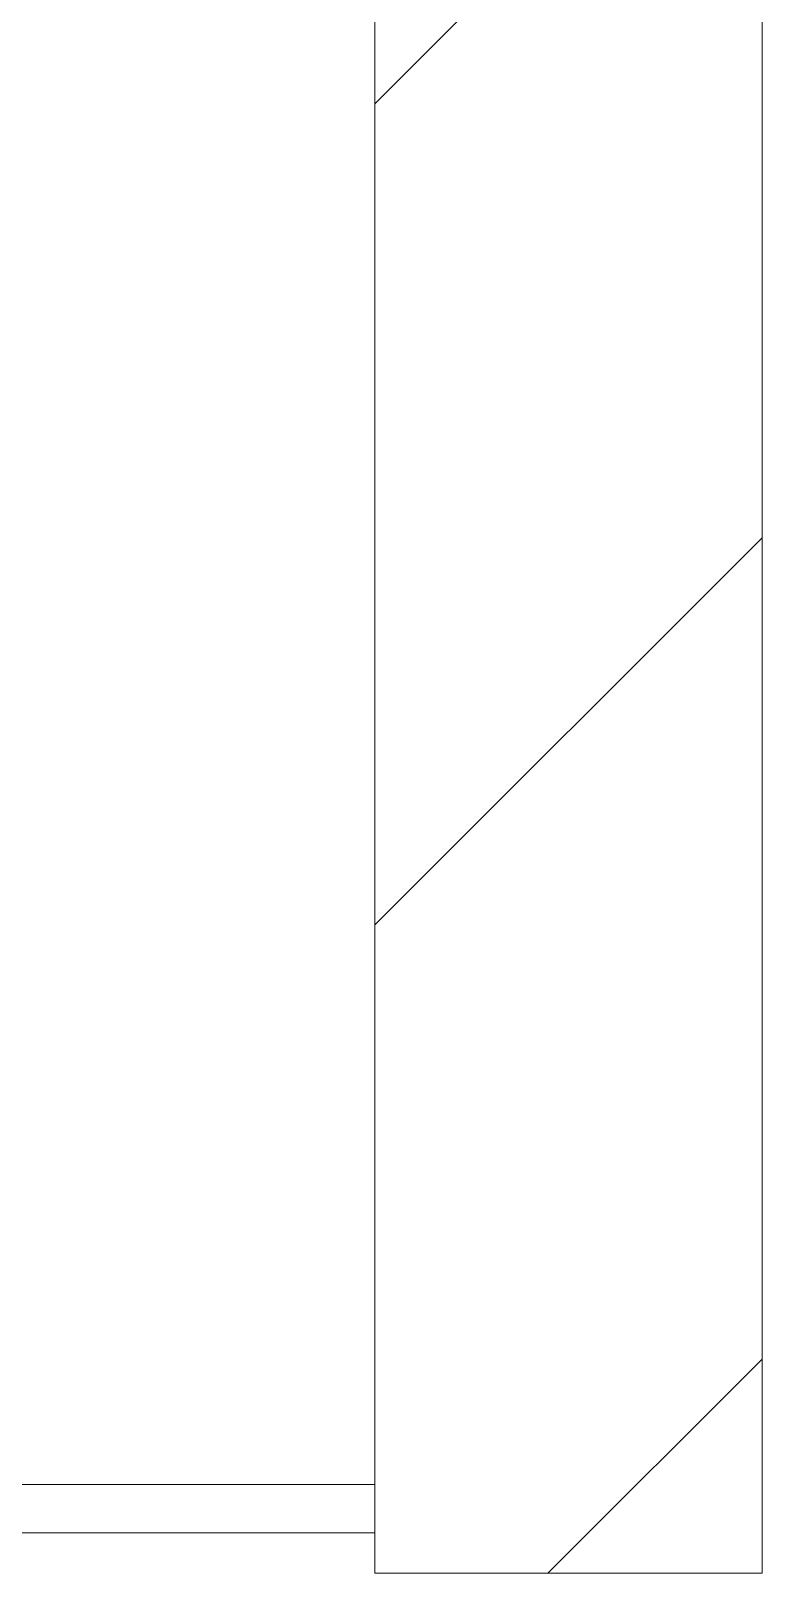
# Model space of a CAD drawing. Header units: millimetres. Extents: x -4000 to 187956, y -58990 to 162485.
# Drawn here: x 12272 to 12650, y 136000 to 136797 of the extents above; entities that cross this region are included whole.
import ezdxf

# ---------------------------------------------------------------- set-up
doc = ezdxf.new("R2010")
doc.units = ezdxf.units.MM
doc.layers.add('A-WALL', color=113, linetype='Continuous', lineweight=13)
doc.layers.add('A-WALL-PATT', color=111, linetype='Continuous', lineweight=13)

# ---------------------------------------------------------------- blocks, each defined once
blk = doc.blocks.new('CMF2_NHAXUONG_A_rvt-1-FFS - TANG 1')
at = {"layer": 'A-WALL-PATT', "lineweight": 9}
h = blk.add_hatch(dxfattribs=at)
h.set_pattern_fill('FP_12', color=250, style=0, pattern_type=2)
h.set_pattern_definition([(45, (0, 0), (-212.13203, 212.13203), [])])
h.paths.add_polyline_path([(12649.79, 136000.01), (12649.79, 139700.01), (12449.79, 139700.01), (12449.79, 136000.01), (12460.49, 136000.01)])
at = {"layer": 'A-WALL', "color": 50, "lineweight": 15}
for p, q in [((12449.79, 139700.01), (12449.79, 136000.01)), ((12649.79, 136000.01), (12649.79, 139700.01)), ((12171.08, 136045.85), (12449.79, 136045.85)), ((12449.79, 136020.85), (12171.08, 136020.85)), ((12449.79, 136000.01), (12649.79, 136000.01))]:
    blk.add_line(p, q, dxfattribs=at)
at = {"layer": 'A-WALL', "color": 35, "lineweight": 15}
for p, q in [((12649.79, 136000.01), (12649.79, 139700.01)), ((12449.79, 136954.18), (12449.79, 136045.85)), ((12449.79, 136045.85), (12171.08, 136045.85)), ((12449.79, 136020.85), (12449.79, 136045.85)), ((12171.08, 136020.85), (12449.79, 136020.85)), ((12449.79, 136020.85), (12449.79, 136000.01)), ((12649.79, 136000.01), (12449.79, 136000.01))]:
    blk.add_line(p, q, dxfattribs=at)
at = {"layer": 'A-WALL', "color": 53, "lineweight": 15}
blk.add_line((12449.79, 136045.85), (12449.79, 136020.85), dxfattribs=at)
blk.add_line((12449.79, 136045.85), (12449.79, 136020.85), dxfattribs=at)

msp = doc.modelspace()

# ---------------------------------------------------------------- block references
at = {"lineweight": 5}
msp.add_blockref('CMF2_NHAXUONG_A_rvt-1-FFS - TANG 1', (0, 0), dxfattribs=at)

doc.saveas('drawing.dxf')
